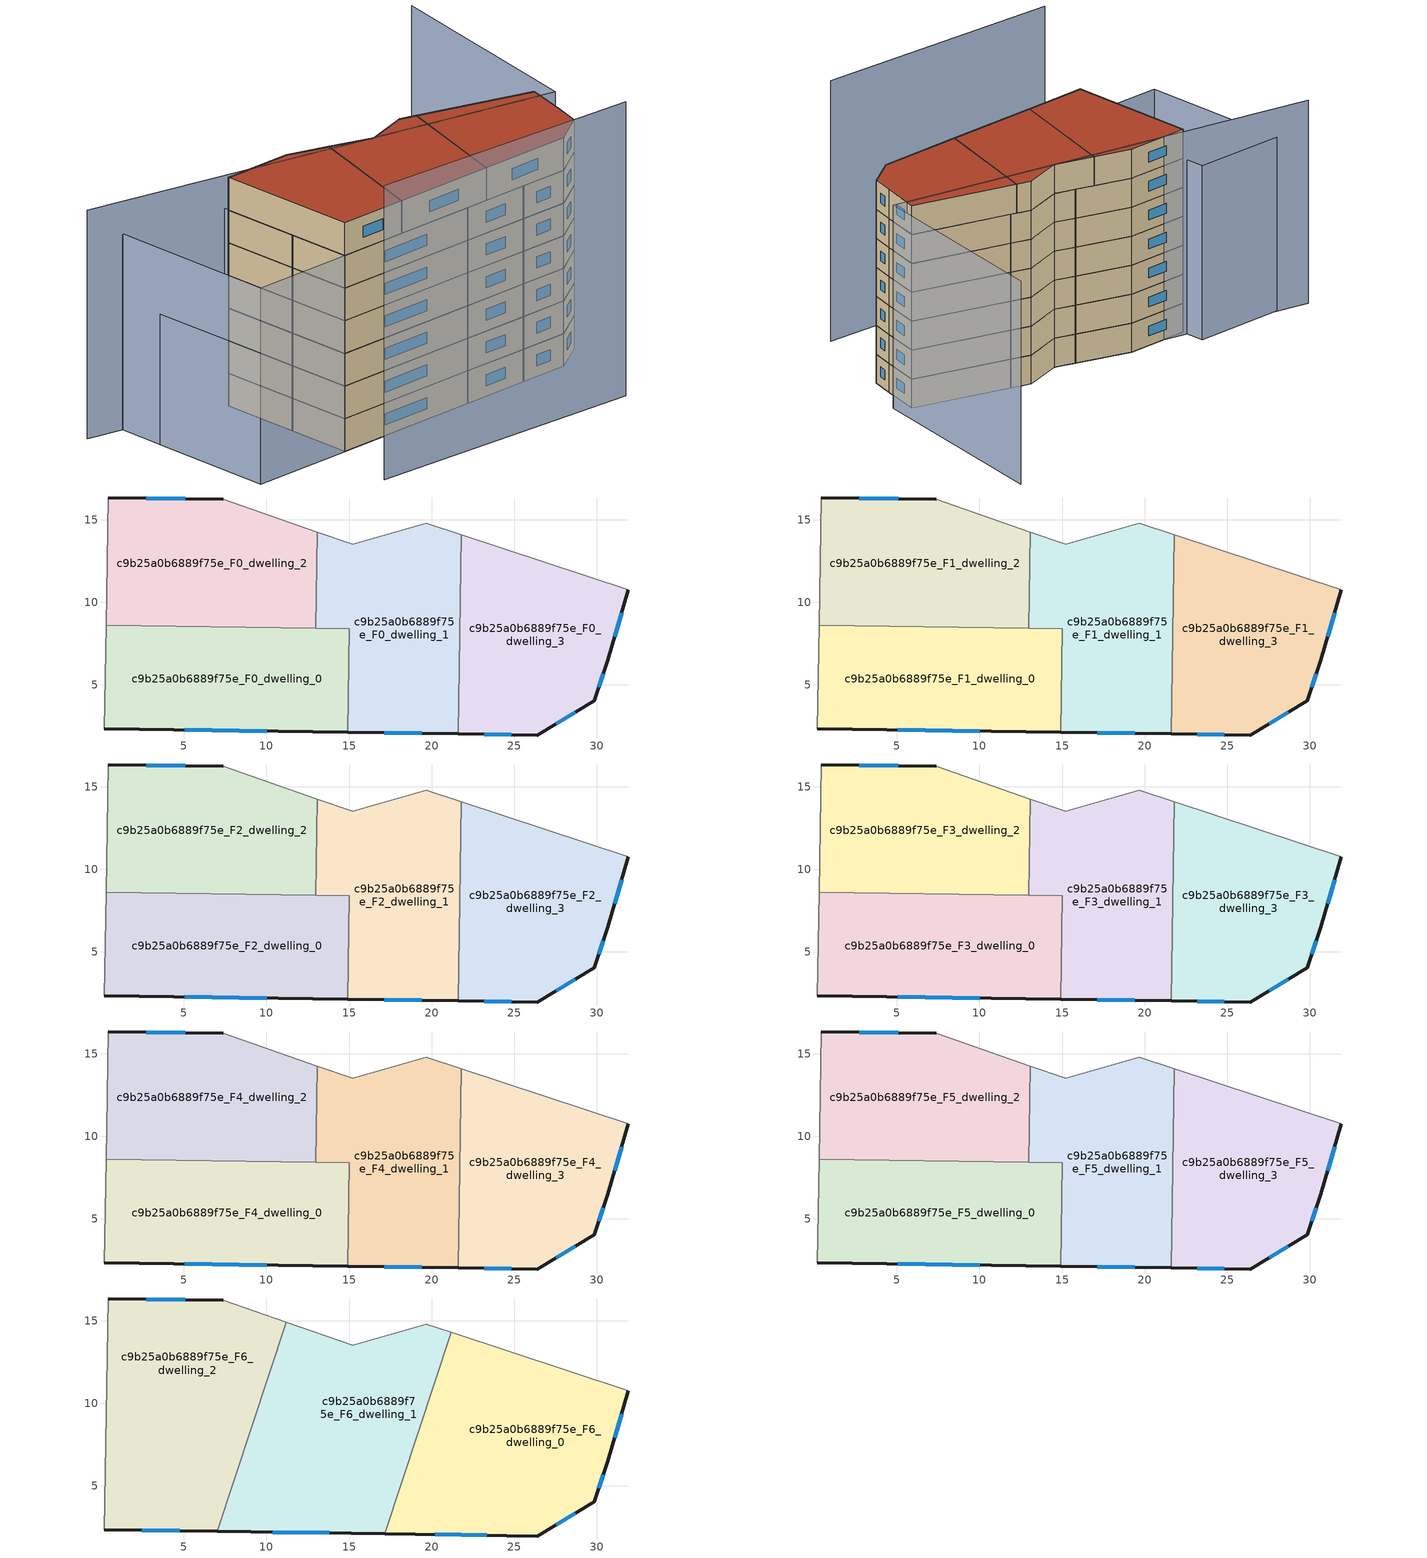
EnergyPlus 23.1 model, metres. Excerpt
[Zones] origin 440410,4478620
c9b25a0b6889f75e_F0_dwelling_0
 floor ground (EU_floor_Construction): 14.92,2.14 15.01,8.4 0.28,8.62 0.17,2.36 z0
 wall outside (EU_wall_Construction): 14.92,2.14 0.17,2.36 z0:3
 wall adiabatic (EU_wall_Construction): 0.17,2.36 0.28,8.62 z0:3
 wall to c9b25a0b6889f75e_F0_dwelling_1 (EU_wall_Construction): 12.99,8.43 15.01,8.4 14.92,2.14 z0:3
 wall to c9b25a0b6889f75e_F0_dwelling_2 (EU_wall_Construction): 0.28,8.62 12.98,8.43 z0:3
 window (EU_Window_Construction): 10.03,2.21 5.06,2.28 z0.99:2.01
c9b25a0b6889f75e_F0_dwelling_1
 floor ground (EU_floor_Construction): 21.61,2.04 21.78,14.11 19.68,14.8 15.21,13.51 13.07,14.26 12.98,8.43 15.01,8.4 14.92,2.14 z0
 wall outside (EU_wall_Construction): 21.61,2.04 14.92,2.14 z0:3
 wall to c9b25a0b6889f75e_F0_dwelling_2 (EU_wall_Construction): 12.98,8.43 13.07,14.26 z0:3
 wall adiabatic (EU_wall_Construction): 13.07,14.26 15.21,13.51 19.68,14.8 21.78,14.11 z0:3
 wall to c9b25a0b6889f75e_F0_dwelling_3 (EU_wall_Construction): 21.78,14.11 21.61,2.04 z0:3
 window (EU_Window_Construction): 19.39,2.07 17.14,2.11 z0.99:2.01
c9b25a0b6889f75e_F0_dwelling_2
 floor ground (EU_floor_Construction): 12.98,8.43 13.07,14.26 7.38,16.23 0.43,16.32 0.28,8.62 z0
 wall outside (EU_wall_Construction): 0.43,16.32 7.38,16.23 z0:3
 wall adiabatic (EU_wall_Construction): 7.38,16.23 13.07,14.26 / 0.28,8.62 0.43,16.32 z0:3
 window (EU_Window_Construction): 2.73,16.29 5.07,16.26 z0.99:2.01
c9b25a0b6889f75e_F0_dwelling_3
 floor ground (EU_floor_Construction): 29.84,4.03 30.66,6.51 31.91,10.77 21.78,14.11 21.61,2.04 26.4,1.97 z0
 wall outside (EU_wall_Construction): 31.91,10.77 30.66,6.51 29.84,4.03 26.4,1.97 21.61,2.04 z0:3
 wall adiabatic (EU_wall_Construction): 21.78,14.11 31.91,10.77 z0:3
 window (EU_Window_Construction): 28.7,3.35 27.54,2.65 / 24.81,1.99 23.2,2.02 / 31.5,9.36 31.07,7.92 / 30.39,5.69 30.11,4.85 z0.99:2.01
c9b25a0b6889f75e_F1_dwelling_0
 floor to c9b25a0b6889f75e_F0_dwelling_0 (EU_floor_Construction): 14.92,2.14 15.01,8.4 0.28,8.62 0.17,2.36 z3
 wall outside (EU_wall_Construction): 14.92,2.14 0.17,2.36 z3:6
 wall adiabatic (EU_wall_Construction): 0.17,2.36 0.28,8.62 z3:6
 wall to c9b25a0b6889f75e_F1_dwelling_1 (EU_wall_Construction): 12.99,8.43 15.01,8.4 14.92,2.14 z3:6
 wall to c9b25a0b6889f75e_F1_dwelling_2 (EU_wall_Construction): 0.28,8.62 12.98,8.43 z3:6
 window (EU_Window_Construction): 10.03,2.21 5.06,2.28 z3.99:5.01
c9b25a0b6889f75e_F1_dwelling_1
 floor to c9b25a0b6889f75e_F0_dwelling_1 (EU_floor_Construction): 21.61,2.04 21.78,14.11 19.68,14.8 15.21,13.51 13.07,14.26 12.98,8.43 15.01,8.4 14.92,2.14 z3
 wall outside (EU_wall_Construction): 21.61,2.04 14.92,2.14 z3:6
 wall to c9b25a0b6889f75e_F1_dwelling_2 (EU_wall_Construction): 12.98,8.43 13.07,14.26 z3:6
 wall adiabatic (EU_wall_Construction): 13.07,14.26 15.21,13.51 19.68,14.8 21.78,14.11 z3:6
 wall to c9b25a0b6889f75e_F1_dwelling_3 (EU_wall_Construction): 21.78,14.11 21.61,2.04 z3:6
 window (EU_Window_Construction): 19.39,2.07 17.14,2.11 z3.99:5.01
c9b25a0b6889f75e_F1_dwelling_2
 floor to c9b25a0b6889f75e_F0_dwelling_2 (EU_floor_Construction): 12.98,8.43 13.07,14.26 7.38,16.23 0.43,16.32 0.28,8.62 z3
 wall outside (EU_wall_Construction): 0.43,16.32 7.38,16.23 z3:6
 wall adiabatic (EU_wall_Construction): 7.38,16.23 13.07,14.26 / 0.28,8.62 0.43,16.32 z3:6
 window (EU_Window_Construction): 2.73,16.29 5.07,16.26 z3.99:5.01
c9b25a0b6889f75e_F1_dwelling_3
 floor to c9b25a0b6889f75e_F0_dwelling_3 (EU_floor_Construction): 29.84,4.03 30.66,6.51 31.91,10.77 21.78,14.11 21.61,2.04 26.4,1.97 z3
 wall outside (EU_wall_Construction): 31.91,10.77 30.66,6.51 29.84,4.03 26.4,1.97 21.61,2.04 z3:6
 wall adiabatic (EU_wall_Construction): 21.78,14.11 31.91,10.77 z3:6
 window (EU_Window_Construction): 28.7,3.35 27.54,2.65 / 24.81,1.99 23.2,2.02 / 31.5,9.36 31.07,7.92 / 30.39,5.69 30.11,4.85 z3.99:5.01
c9b25a0b6889f75e_F2_dwelling_0
 floor to c9b25a0b6889f75e_F1_dwelling_0 (EU_floor_Construction): 14.92,2.14 15.01,8.4 0.28,8.62 0.17,2.36 z6
 wall outside (EU_wall_Construction): 14.92,2.14 0.17,2.36 z6:9
 wall adiabatic (EU_wall_Construction): 0.17,2.36 0.28,8.62 z6:9
 wall to c9b25a0b6889f75e_F2_dwelling_1 (EU_wall_Construction): 12.99,8.43 15.01,8.4 14.92,2.14 z6:9
 wall to c9b25a0b6889f75e_F2_dwelling_2 (EU_wall_Construction): 0.28,8.62 12.98,8.43 z6:9
 window (EU_Window_Construction): 10.03,2.21 5.06,2.28 z6.99:8.01
c9b25a0b6889f75e_F2_dwelling_1
 floor to c9b25a0b6889f75e_F1_dwelling_1 (EU_floor_Construction): 21.61,2.04 21.78,14.11 19.68,14.8 15.21,13.51 13.07,14.26 12.98,8.43 15.01,8.4 14.92,2.14 z6
 wall outside (EU_wall_Construction): 21.61,2.04 14.92,2.14 z6:9
 wall to c9b25a0b6889f75e_F2_dwelling_2 (EU_wall_Construction): 12.98,8.43 13.07,14.26 z6:9
 wall adiabatic (EU_wall_Construction): 13.07,14.26 15.21,13.51 19.68,14.8 21.78,14.11 z6:9
 wall to c9b25a0b6889f75e_F2_dwelling_3 (EU_wall_Construction): 21.78,14.11 21.61,2.04 z6:9
 window (EU_Window_Construction): 19.39,2.07 17.14,2.11 z6.99:8.01
c9b25a0b6889f75e_F2_dwelling_2
 floor to c9b25a0b6889f75e_F1_dwelling_2 (EU_floor_Construction): 12.98,8.43 13.07,14.26 7.38,16.23 0.43,16.32 0.28,8.62 z6
 wall outside (EU_wall_Construction): 0.43,16.32 7.38,16.23 z6:9
 wall adiabatic (EU_wall_Construction): 7.38,16.23 13.07,14.26 / 0.28,8.62 0.43,16.32 z6:9
 window (EU_Window_Construction): 2.73,16.29 5.07,16.26 z6.99:8.01
c9b25a0b6889f75e_F2_dwelling_3
 floor to c9b25a0b6889f75e_F1_dwelling_3 (EU_floor_Construction): 29.84,4.03 30.66,6.51 31.91,10.77 21.78,14.11 21.61,2.04 26.4,1.97 z6
 wall outside (EU_wall_Construction): 31.91,10.77 30.66,6.51 29.84,4.03 26.4,1.97 21.61,2.04 z6:9
 wall adiabatic (EU_wall_Construction): 21.78,14.11 31.91,10.77 z6:9
 window (EU_Window_Construction): 28.7,3.35 27.54,2.65 / 24.81,1.99 23.2,2.02 / 31.5,9.36 31.07,7.92 / 30.39,5.69 30.11,4.85 z6.99:8.01
c9b25a0b6889f75e_F3_dwelling_0
 floor to c9b25a0b6889f75e_F2_dwelling_0 (EU_floor_Construction): 14.92,2.14 15.01,8.4 0.28,8.62 0.17,2.36 z9
 wall outside (EU_wall_Construction): 14.92,2.14 0.17,2.36 z9:12
 wall adiabatic (EU_wall_Construction): 0.17,2.36 0.28,8.62 z9:12
 wall to c9b25a0b6889f75e_F3_dwelling_1 (EU_wall_Construction): 12.99,8.43 15.01,8.4 14.92,2.14 z9:12
 wall to c9b25a0b6889f75e_F3_dwelling_2 (EU_wall_Construction): 0.28,8.62 12.98,8.43 z9:12
 window (EU_Window_Construction): 10.03,2.21 5.06,2.28 z9.99:11.01
c9b25a0b6889f75e_F3_dwelling_1
 floor to c9b25a0b6889f75e_F2_dwelling_1 (EU_floor_Construction): 21.61,2.04 21.78,14.11 19.68,14.8 15.21,13.51 13.07,14.26 12.98,8.43 15.01,8.4 14.92,2.14 z9
 wall outside (EU_wall_Construction): 21.61,2.04 14.92,2.14 z9:12
 wall to c9b25a0b6889f75e_F3_dwelling_2 (EU_wall_Construction): 12.98,8.43 13.07,14.26 z9:12
 wall adiabatic (EU_wall_Construction): 13.07,14.26 15.21,13.51 19.68,14.8 21.78,14.11 z9:12
 wall to c9b25a0b6889f75e_F3_dwelling_3 (EU_wall_Construction): 21.78,14.11 21.61,2.04 z9:12
 window (EU_Window_Construction): 19.39,2.07 17.14,2.11 z9.99:11.01
c9b25a0b6889f75e_F3_dwelling_2
 floor to c9b25a0b6889f75e_F2_dwelling_2 (EU_floor_Construction): 12.98,8.43 13.07,14.26 7.38,16.23 0.43,16.32 0.28,8.62 z9
 wall outside (EU_wall_Construction): 0.43,16.32 7.38,16.23 z9:12
 wall adiabatic (EU_wall_Construction): 7.38,16.23 13.07,14.26 / 0.28,8.62 0.43,16.32 z9:12
 window (EU_Window_Construction): 2.73,16.29 5.07,16.26 z9.99:11.01
c9b25a0b6889f75e_F3_dwelling_3
 floor to c9b25a0b6889f75e_F2_dwelling_3 (EU_floor_Construction): 29.84,4.03 30.66,6.51 31.91,10.77 21.78,14.11 21.61,2.04 26.4,1.97 z9
 wall outside (EU_wall_Construction): 31.91,10.77 30.66,6.51 29.84,4.03 26.4,1.97 21.61,2.04 z9:12
 wall adiabatic (EU_wall_Construction): 21.78,14.11 31.91,10.77 z9:12
 window (EU_Window_Construction): 28.7,3.35 27.54,2.65 / 24.81,1.99 23.2,2.02 / 31.5,9.36 31.07,7.92 / 30.39,5.69 30.11,4.85 z9.99:11.01
c9b25a0b6889f75e_F4_dwelling_0
 floor to c9b25a0b6889f75e_F3_dwelling_0 (EU_floor_Construction): 14.92,2.14 15.01,8.4 0.28,8.62 0.17,2.36 z12
 wall outside (EU_wall_Construction): 14.92,2.14 0.17,2.36 z12:15
 wall adiabatic (EU_wall_Construction): 0.17,2.36 0.28,8.62 z12:15
 wall to c9b25a0b6889f75e_F4_dwelling_1 (EU_wall_Construction): 12.99,8.43 15.01,8.4 14.92,2.14 z12:15
 wall to c9b25a0b6889f75e_F4_dwelling_2 (EU_wall_Construction): 0.28,8.62 12.98,8.43 z12:15
 window (EU_Window_Construction): 10.03,2.21 5.06,2.28 z12.99:14.01
c9b25a0b6889f75e_F4_dwelling_1
 floor to c9b25a0b6889f75e_F3_dwelling_1 (EU_floor_Construction): 21.61,2.04 21.78,14.11 19.68,14.8 15.21,13.51 13.07,14.26 12.98,8.43 15.01,8.4 14.92,2.14 z12
 wall outside (EU_wall_Construction): 21.61,2.04 14.92,2.14 z12:15
 wall to c9b25a0b6889f75e_F4_dwelling_2 (EU_wall_Construction): 12.98,8.43 13.07,14.26 z12:15
 wall adiabatic (EU_wall_Construction): 13.07,14.26 15.21,13.51 19.68,14.8 21.78,14.11 z12:15
 wall to c9b25a0b6889f75e_F4_dwelling_3 (EU_wall_Construction): 21.78,14.11 21.61,2.04 z12:15
 window (EU_Window_Construction): 19.39,2.07 17.14,2.11 z12.99:14.01
c9b25a0b6889f75e_F4_dwelling_2
 floor to c9b25a0b6889f75e_F3_dwelling_2 (EU_floor_Construction): 12.98,8.43 13.07,14.26 7.38,16.23 0.43,16.32 0.28,8.62 z12
 wall outside (EU_wall_Construction): 0.43,16.32 7.38,16.23 z12:15
 wall adiabatic (EU_wall_Construction): 7.38,16.23 13.07,14.26 / 0.28,8.62 0.43,16.32 z12:15
 window (EU_Window_Construction): 2.73,16.29 5.07,16.26 z12.99:14.01
c9b25a0b6889f75e_F4_dwelling_3
 floor to c9b25a0b6889f75e_F3_dwelling_3 (EU_floor_Construction): 29.84,4.03 30.66,6.51 31.91,10.77 21.78,14.11 21.61,2.04 26.4,1.97 z12
 wall outside (EU_wall_Construction): 31.91,10.77 30.66,6.51 29.84,4.03 26.4,1.97 21.61,2.04 z12:15
 wall adiabatic (EU_wall_Construction): 21.78,14.11 31.91,10.77 z12:15
 window (EU_Window_Construction): 28.7,3.35 27.54,2.65 / 24.81,1.99 23.2,2.02 / 31.5,9.36 31.07,7.92 / 30.39,5.69 30.11,4.85 z12.99:14.01
c9b25a0b6889f75e_F5_dwelling_0
 floor to c9b25a0b6889f75e_F4_dwelling_0 (EU_floor_Construction): 14.92,2.14 15.01,8.4 0.28,8.62 0.17,2.36 z15
 wall outside (EU_wall_Construction): 14.92,2.14 0.17,2.36 z15:18
 wall adiabatic (EU_wall_Construction): 0.17,2.36 0.28,8.62 z15:18
 wall to c9b25a0b6889f75e_F5_dwelling_1 (EU_wall_Construction): 12.99,8.43 15.01,8.4 14.92,2.14 z15:18
 wall to c9b25a0b6889f75e_F5_dwelling_2 (EU_wall_Construction): 0.28,8.62 12.98,8.43 z15:18
 window (EU_Window_Construction): 10.03,2.21 5.06,2.28 z15.99:17.01
c9b25a0b6889f75e_F5_dwelling_1
 floor to c9b25a0b6889f75e_F4_dwelling_1 (EU_floor_Construction): 21.61,2.04 21.78,14.11 19.68,14.8 15.21,13.51 13.07,14.26 12.98,8.43 15.01,8.4 14.92,2.14 z15
 wall outside (EU_wall_Construction): 21.61,2.04 14.92,2.14 z15:18
 wall to c9b25a0b6889f75e_F5_dwelling_2 (EU_wall_Construction): 12.98,8.43 13.07,14.26 z15:18
 wall adiabatic (EU_wall_Construction): 13.07,14.26 15.21,13.51 19.68,14.8 21.78,14.11 z15:18
 wall to c9b25a0b6889f75e_F5_dwelling_3 (EU_wall_Construction): 21.78,14.11 21.61,2.04 z15:18
 window (EU_Window_Construction): 19.39,2.07 17.14,2.11 z15.99:17.01
c9b25a0b6889f75e_F5_dwelling_2
 floor to c9b25a0b6889f75e_F4_dwelling_2 (EU_floor_Construction): 12.98,8.43 13.07,14.26 7.38,16.23 0.43,16.32 0.28,8.62 z15
 wall outside (EU_wall_Construction): 0.43,16.32 7.38,16.23 z15:18
 wall adiabatic (EU_wall_Construction): 7.38,16.23 13.07,14.26 / 0.28,8.62 0.43,16.32 z15:18
 window (EU_Window_Construction): 2.73,16.29 5.07,16.26 z15.99:17.01
c9b25a0b6889f75e_F5_dwelling_3
 floor to c9b25a0b6889f75e_F4_dwelling_3 (EU_floor_Construction): 29.84,4.03 30.66,6.51 31.91,10.77 21.78,14.11 21.61,2.04 26.4,1.97 z15
 wall outside (EU_wall_Construction): 31.91,10.77 30.66,6.51 29.84,4.03 26.4,1.97 21.61,2.04 z15:18
 wall adiabatic (EU_wall_Construction): 21.78,14.11 31.91,10.77 z15:18
 window (EU_Window_Construction): 28.7,3.35 27.54,2.65 / 24.81,1.99 23.2,2.02 / 31.5,9.36 31.07,7.92 / 30.39,5.69 30.11,4.85 z15.99:17.01
c9b25a0b6889f75e_F6_dwelling_0
 floor to c9b25a0b6889f75e_F5_dwelling_3 (EU_floor_Construction): 29.84,4.03 30.66,6.51 31.91,10.77 21.78,14.11 21.61,2.04 26.4,1.97 z18
 floor to c9b25a0b6889f75e_F5_dwelling_1 (EU_floor_Construction): 21.61,2.04 21.78,14.11 21.19,14.3 17.17,2.11 z18
 wall outside (EU_wall_Construction): 31.91,10.77 30.66,6.51 29.84,4.03 26.4,1.97 17.17,2.11 z18:21
 wall adiabatic (EU_wall_Construction): 21.19,14.3 31.91,10.77 z18:21
 wall to c9b25a0b6889f75e_F6_dwelling_1 (EU_wall_Construction): 17.17,2.11 21.19,14.3 z18:21
 window (EU_Window_Construction): 31.5,9.36 31.07,7.92 / 30.39,5.69 30.11,4.85 / 28.7,3.35 27.54,2.65 / 23.34,2.02 20.23,2.06 z18.99:20.01
 roof outside (EU_roof_Construction): 31.91,10.77 30.66,6.51 29.84,4.03 26.4,1.97 17.17,2.11 21.19,14.3 z21
c9b25a0b6889f75e_F6_dwelling_1
 floor to c9b25a0b6889f75e_F5_dwelling_1 (EU_floor_Construction): 17.17,2.11 21.19,14.3 19.68,14.8 15.21,13.51 13.07,14.26 12.98,8.43 15.01,8.4 14.92,2.14 z18
 floor to c9b25a0b6889f75e_F5_dwelling_0 (EU_floor_Construction): 14.92,2.14 15.01,8.4 9.07,8.49 7.01,2.26 z18
 floor to c9b25a0b6889f75e_F5_dwelling_2 (EU_floor_Construction): 12.98,8.43 13.07,14.26 11.18,14.91 9.07,8.49 z18
 wall outside (EU_wall_Construction): 17.17,2.11 7.01,2.25 z18:21
 wall adiabatic (EU_wall_Construction): 11.18,14.91 15.21,13.51 19.68,14.8 21.19,14.3 z18:21
 wall to c9b25a0b6889f75e_F6_dwelling_2 (EU_wall_Construction): 7.01,2.25 11.18,14.91 z18:21
 window (EU_Window_Construction): 13.8,2.16 10.38,2.21 z18.99:20.01
 roof outside (EU_roof_Construction): 21.19,14.3 17.17,2.11 7.01,2.25 11.18,14.91 15.21,13.51 19.68,14.8 z21
c9b25a0b6889f75e_F6_dwelling_2
 floor to c9b25a0b6889f75e_F5_dwelling_2 (EU_floor_Construction): 9.07,8.49 11.18,14.91 7.38,16.23 0.43,16.32 0.29,8.62 z18
 floor to c9b25a0b6889f75e_F5_dwelling_0 (EU_floor_Construction): 7.01,2.26 9.07,8.49 0.29,8.62 0.17,2.36 z18
 wall outside (EU_wall_Construction): 7.01,2.25 0.17,2.36 / 0.43,16.32 7.38,16.23 z18:21
 wall adiabatic (EU_wall_Construction): 0.17,2.36 0.43,16.32 / 7.38,16.23 11.18,14.91 z18:21
 window (EU_Window_Construction): 4.74,2.29 2.44,2.32 / 2.73,16.29 5.07,16.26 z18.99:20.01
 roof outside (EU_roof_Construction): 11.18,14.91 7.01,2.25 0.17,2.36 0.43,16.32 7.38,16.23 z21
shading: -1.91,-4.35 25.49,-6.24 z0:27; -9.65,14.58 -9.85,2.52 z0:12; -9.85,2.52 -9.49,19.14 / -9.49,19.14 0.53,18.92 / 0.53,18.92 0.17,2.31 / 0.17,2.31 -9.85,2.52 z0:18; 38.05,31.16 33.11,9.44 / 33.11,9.44 -12.98,19.93 z0:21
[Building]
EU S2 Campaign: North Axis=0; Terrain=City; Solar Distribution=FullExterior
[Site:Location]
Madrid: Latitude=40.5; Longitude=-3.5; Time Zone=1; Elevation=609
[SizingPeriod:WeatherFileDays]
AnnualSizingPeriod: Begin Month=1; Begin Day of Month=1; End Month=12; End Day of Month=31; Day of Week for Start Day=Monday; Use Weather File Daylight Saving Period=No; Use Weather File Rain and Snow Indicators=No
[MATERIAL]
EU_InternalMass_Material: Roughness=MediumRough; Thickness=0.1; Conductivity=1; Density=1800; Specific Heat=900; Thermal Absorptance=0.9; Solar Absorptance=0.7; Visible Absorptance=0.7
[MATERIAL:NOMASS] Roughness=MediumRough; Thermal Absorptance=0.9; Solar Absorptance=0.7; Visible Absorptance=0.7
Name | Thermal Resistance
EU_wall_NoMass | 0.609216
EU_roof_NoMass | 0.513268
EU_floor_NoMass | 0.568163
[WINDOWMATERIAL:SIMPLEGLAZINGSYSTEM]
EU_Window_SimpleGlazing: UFactor=5.50606; Solar Heat Gain Coefficient=0.85; Visible Transmittance=0.85
[CONSTRUCTION]
EU_wall_Construction: EU_wall_NoMass
EU_roof_Construction: EU_roof_NoMass
EU_floor_Construction: EU_floor_NoMass
EU_InternalMass_Construction: EU_InternalMass_Material
EU_Window_Construction: EU_Window_SimpleGlazing
[ZONE] Type=1; Multiplier=1; Ceiling Height=autocalculate; Floor Area=autocalculate; Part of Total Floor Area=Yes
Name | Volume
c9b25a0b6889f75e_F0_dwelling_0; c9b25a0b6889f75e_F1_dwelling_0; c9b25a0b6889f75e_F2_dwelling_0; c9b25a0b6889f75e_F3_dwelling_0; c9b25a0b6889f75e_F4_dwelling_0; c9b25a0b6889f75e_F5_dwelling_0 | 277.117
c9b25a0b6889f75e_F6_dwelling_0 | 369.507
c9b25a0b6889f75e_F0_dwelling_1; c9b25a0b6889f75e_F1_dwelling_1; c9b25a0b6889f75e_F2_dwelling_1; c9b25a0b6889f75e_F3_dwelling_1; c9b25a0b6889f75e_F4_dwelling_1; c9b25a0b6889f75e_F5_dwelling_1 | 277.132
c9b25a0b6889f75e_F6_dwelling_1 | 369.51
c9b25a0b6889f75e_F0_dwelling_2; c9b25a0b6889f75e_F1_dwelling_2; c9b25a0b6889f75e_F2_dwelling_2; c9b25a0b6889f75e_F3_dwelling_2; c9b25a0b6889f75e_F4_dwelling_2; c9b25a0b6889f75e_F5_dwelling_2 | 277.148
c9b25a0b6889f75e_F6_dwelling_2 | 369.502
c9b25a0b6889f75e_F0_dwelling_3; c9b25a0b6889f75e_F1_dwelling_3; c9b25a0b6889f75e_F2_dwelling_3; c9b25a0b6889f75e_F3_dwelling_3; c9b25a0b6889f75e_F4_dwelling_3; c9b25a0b6889f75e_F5_dwelling_3 | 277.131
[INTERNALMASS] Construction=EU_InternalMass_Construction
Name | Zone or ZoneList | Surface Area
c9b25a0b6889f75e_F0_dwelling_0_EU_InternalMass | c9b25a0b6889f75e_F0_dwelling_0 | 92.3717
c9b25a0b6889f75e_F0_dwelling_1_EU_InternalMass | c9b25a0b6889f75e_F0_dwelling_1 | 92.3773
c9b25a0b6889f75e_F0_dwelling_2_EU_InternalMass | c9b25a0b6889f75e_F0_dwelling_2 | 92.3833
c9b25a0b6889f75e_F0_dwelling_3_EU_InternalMass | c9b25a0b6889f75e_F0_dwelling_3 | 92.3788
c9b25a0b6889f75e_F1_dwelling_0_EU_InternalMass | c9b25a0b6889f75e_F1_dwelling_0 | 92.3717
c9b25a0b6889f75e_F1_dwelling_1_EU_InternalMass | c9b25a0b6889f75e_F1_dwelling_1 | 92.3773
c9b25a0b6889f75e_F1_dwelling_2_EU_InternalMass | c9b25a0b6889f75e_F1_dwelling_2 | 92.3833
c9b25a0b6889f75e_F1_dwelling_3_EU_InternalMass | c9b25a0b6889f75e_F1_dwelling_3 | 92.3788
c9b25a0b6889f75e_F2_dwelling_0_EU_InternalMass | c9b25a0b6889f75e_F2_dwelling_0 | 92.3717
c9b25a0b6889f75e_F2_dwelling_1_EU_InternalMass | c9b25a0b6889f75e_F2_dwelling_1 | 92.3773
c9b25a0b6889f75e_F2_dwelling_2_EU_InternalMass | c9b25a0b6889f75e_F2_dwelling_2 | 92.3833
c9b25a0b6889f75e_F2_dwelling_3_EU_InternalMass | c9b25a0b6889f75e_F2_dwelling_3 | 92.3788
c9b25a0b6889f75e_F3_dwelling_0_EU_InternalMass | c9b25a0b6889f75e_F3_dwelling_0 | 92.3717
c9b25a0b6889f75e_F3_dwelling_1_EU_InternalMass | c9b25a0b6889f75e_F3_dwelling_1 | 92.3773
c9b25a0b6889f75e_F3_dwelling_2_EU_InternalMass | c9b25a0b6889f75e_F3_dwelling_2 | 92.3833
c9b25a0b6889f75e_F3_dwelling_3_EU_InternalMass | c9b25a0b6889f75e_F3_dwelling_3 | 92.3788
c9b25a0b6889f75e_F4_dwelling_0_EU_InternalMass | c9b25a0b6889f75e_F4_dwelling_0 | 92.3717
c9b25a0b6889f75e_F4_dwelling_1_EU_InternalMass | c9b25a0b6889f75e_F4_dwelling_1 | 92.3773
c9b25a0b6889f75e_F4_dwelling_2_EU_InternalMass | c9b25a0b6889f75e_F4_dwelling_2 | 92.3833
c9b25a0b6889f75e_F4_dwelling_3_EU_InternalMass | c9b25a0b6889f75e_F4_dwelling_3 | 92.3788
c9b25a0b6889f75e_F5_dwelling_0_EU_InternalMass | c9b25a0b6889f75e_F5_dwelling_0 | 92.3717
c9b25a0b6889f75e_F5_dwelling_1_EU_InternalMass | c9b25a0b6889f75e_F5_dwelling_1 | 92.3773
c9b25a0b6889f75e_F5_dwelling_2_EU_InternalMass | c9b25a0b6889f75e_F5_dwelling_2 | 92.3833
c9b25a0b6889f75e_F5_dwelling_3_EU_InternalMass | c9b25a0b6889f75e_F5_dwelling_3 | 92.3788
c9b25a0b6889f75e_F6_dwelling_0_EU_InternalMass | c9b25a0b6889f75e_F6_dwelling_0 | 123.169
c9b25a0b6889f75e_F6_dwelling_1_EU_InternalMass | c9b25a0b6889f75e_F6_dwelling_1 | 123.17
c9b25a0b6889f75e_F6_dwelling_2_EU_InternalMass | c9b25a0b6889f75e_F6_dwelling_2 | 123.167
[OTHEREQUIPMENT] Fuel Type=Electricity; Design Level Calculation Method=Watts/Area; Power per Zone Floor Area=1; Fraction Latent=0; Fraction Radiant=0; Fraction Lost=0; Carbon Dioxide Generation Rate=0; EndUse Subcategory=EU_Step8_InternalGains
Name | Zone or ZoneList or Space or SpaceList | Schedule
EU_Step8_InternalGain_c9b25a0b6889f75e_F0_dwelling_0_f000 | c9b25a0b6889f75e_F0_dwelling_0 | EU_Step8_GainSchedule_c9b25a0b6889f75e_F0_dwelling_0_f000
EU_Step8_InternalGain_c9b25a0b6889f75e_F0_dwelling_1_f000 | c9b25a0b6889f75e_F0_dwelling_1 | EU_Step8_GainSchedule_c9b25a0b6889f75e_F0_dwelling_1_f000
EU_Step8_InternalGain_c9b25a0b6889f75e_F0_dwelling_2_f000 | c9b25a0b6889f75e_F0_dwelling_2 | EU_Step8_GainSchedule_c9b25a0b6889f75e_F0_dwelling_2_f000
EU_Step8_InternalGain_c9b25a0b6889f75e_F0_dwelling_3_f000 | c9b25a0b6889f75e_F0_dwelling_3 | EU_Step8_GainSchedule_c9b25a0b6889f75e_F0_dwelling_3_f000
EU_Step8_InternalGain_c9b25a0b6889f75e_F1_dwelling_0_f000 | c9b25a0b6889f75e_F1_dwelling_0 | EU_Step8_GainSchedule_c9b25a0b6889f75e_F1_dwelling_0_f000
EU_Step8_InternalGain_c9b25a0b6889f75e_F1_dwelling_1_f000 | c9b25a0b6889f75e_F1_dwelling_1 | EU_Step8_GainSchedule_c9b25a0b6889f75e_F1_dwelling_1_f000
EU_Step8_InternalGain_c9b25a0b6889f75e_F1_dwelling_2_f000 | c9b25a0b6889f75e_F1_dwelling_2 | EU_Step8_GainSchedule_c9b25a0b6889f75e_F1_dwelling_2_f000
EU_Step8_InternalGain_c9b25a0b6889f75e_F1_dwelling_3_f000 | c9b25a0b6889f75e_F1_dwelling_3 | EU_Step8_GainSchedule_c9b25a0b6889f75e_F1_dwelling_3_f000
EU_Step8_InternalGain_c9b25a0b6889f75e_F2_dwelling_0_f000 | c9b25a0b6889f75e_F2_dwelling_0 | EU_Step8_GainSchedule_c9b25a0b6889f75e_F2_dwelling_0_f000
EU_Step8_InternalGain_c9b25a0b6889f75e_F2_dwelling_1_f000 | c9b25a0b6889f75e_F2_dwelling_1 | EU_Step8_GainSchedule_c9b25a0b6889f75e_F2_dwelling_1_f000
EU_Step8_InternalGain_c9b25a0b6889f75e_F2_dwelling_2_f000 | c9b25a0b6889f75e_F2_dwelling_2 | EU_Step8_GainSchedule_c9b25a0b6889f75e_F2_dwelling_2_f000
EU_Step8_InternalGain_c9b25a0b6889f75e_F2_dwelling_3_f000 | c9b25a0b6889f75e_F2_dwelling_3 | EU_Step8_GainSchedule_c9b25a0b6889f75e_F2_dwelling_3_f000
EU_Step8_InternalGain_c9b25a0b6889f75e_F3_dwelling_0_f000 | c9b25a0b6889f75e_F3_dwelling_0 | EU_Step8_GainSchedule_c9b25a0b6889f75e_F3_dwelling_0_f000
EU_Step8_InternalGain_c9b25a0b6889f75e_F3_dwelling_1_f000 | c9b25a0b6889f75e_F3_dwelling_1 | EU_Step8_GainSchedule_c9b25a0b6889f75e_F3_dwelling_1_f000
EU_Step8_InternalGain_c9b25a0b6889f75e_F3_dwelling_2_f000 | c9b25a0b6889f75e_F3_dwelling_2 | EU_Step8_GainSchedule_c9b25a0b6889f75e_F3_dwelling_2_f000
EU_Step8_InternalGain_c9b25a0b6889f75e_F3_dwelling_3_f000 | c9b25a0b6889f75e_F3_dwelling_3 | EU_Step8_GainSchedule_c9b25a0b6889f75e_F3_dwelling_3_f000
EU_Step8_InternalGain_c9b25a0b6889f75e_F4_dwelling_0_f000 | c9b25a0b6889f75e_F4_dwelling_0 | EU_Step8_GainSchedule_c9b25a0b6889f75e_F4_dwelling_0_f000
EU_Step8_InternalGain_c9b25a0b6889f75e_F4_dwelling_1_f000 | c9b25a0b6889f75e_F4_dwelling_1 | EU_Step8_GainSchedule_c9b25a0b6889f75e_F4_dwelling_1_f000
EU_Step8_InternalGain_c9b25a0b6889f75e_F4_dwelling_2_f000 | c9b25a0b6889f75e_F4_dwelling_2 | EU_Step8_GainSchedule_c9b25a0b6889f75e_F4_dwelling_2_f000
EU_Step8_InternalGain_c9b25a0b6889f75e_F4_dwelling_3_f000 | c9b25a0b6889f75e_F4_dwelling_3 | EU_Step8_GainSchedule_c9b25a0b6889f75e_F4_dwelling_3_f000
EU_Step8_InternalGain_c9b25a0b6889f75e_F5_dwelling_0_f000 | c9b25a0b6889f75e_F5_dwelling_0 | EU_Step8_GainSchedule_c9b25a0b6889f75e_F5_dwelling_0_f000
EU_Step8_InternalGain_c9b25a0b6889f75e_F5_dwelling_1_f000 | c9b25a0b6889f75e_F5_dwelling_1 | EU_Step8_GainSchedule_c9b25a0b6889f75e_F5_dwelling_1_f000
EU_Step8_InternalGain_c9b25a0b6889f75e_F5_dwelling_2_f000 | c9b25a0b6889f75e_F5_dwelling_2 | EU_Step8_GainSchedule_c9b25a0b6889f75e_F5_dwelling_2_f000
EU_Step8_InternalGain_c9b25a0b6889f75e_F5_dwelling_3_f000 | c9b25a0b6889f75e_F5_dwelling_3 | EU_Step8_GainSchedule_c9b25a0b6889f75e_F5_dwelling_3_f000
EU_Step8_InternalGain_c9b25a0b6889f75e_F6_dwelling_0_f000 | c9b25a0b6889f75e_F6_dwelling_0 | EU_Step8_GainSchedule_c9b25a0b6889f75e_F6_dwelling_0_f000
EU_Step8_InternalGain_c9b25a0b6889f75e_F6_dwelling_1_f000 | c9b25a0b6889f75e_F6_dwelling_1 | EU_Step8_GainSchedule_c9b25a0b6889f75e_F6_dwelling_1_f000
EU_Step8_InternalGain_c9b25a0b6889f75e_F6_dwelling_2_f000 | c9b25a0b6889f75e_F6_dwelling_2 | EU_Step8_GainSchedule_c9b25a0b6889f75e_F6_dwelling_2_f000
[ZONEVENTILATION:DESIGNFLOWRATE] Schedule=EU_AlwaysOn; Design Flow Rate Calculation Method=AirChanges/Hour; Air Changes per Hour=0.752966; Ventilation Type=Natural; Fan Pressure Rise=0; Fan Total Efficiency=1; Constant Term Coefficient=1; Temperature Term Coefficient=0; Velocity Term Coefficient=0; Velocity Squared Term Coefficient=0; Minimum Indoor Temperature=-100; Maximum Indoor Temperature=100; Delta Temperature=-100; Minimum Outdoor Temperature=-100; Maximum Outdoor Temperature=100; Maximum Wind Speed=40
Name | Zone or ZoneList or Space or SpaceList
EU_ConstantAir_c9b25a0b6889f75e_F0_dwelling_0 | c9b25a0b6889f75e_F0_dwelling_0
EU_ConstantAir_c9b25a0b6889f75e_F0_dwelling_1 | c9b25a0b6889f75e_F0_dwelling_1
EU_ConstantAir_c9b25a0b6889f75e_F0_dwelling_2 | c9b25a0b6889f75e_F0_dwelling_2
EU_ConstantAir_c9b25a0b6889f75e_F0_dwelling_3 | c9b25a0b6889f75e_F0_dwelling_3
EU_ConstantAir_c9b25a0b6889f75e_F1_dwelling_0 | c9b25a0b6889f75e_F1_dwelling_0
EU_ConstantAir_c9b25a0b6889f75e_F1_dwelling_1 | c9b25a0b6889f75e_F1_dwelling_1
EU_ConstantAir_c9b25a0b6889f75e_F1_dwelling_2 | c9b25a0b6889f75e_F1_dwelling_2
EU_ConstantAir_c9b25a0b6889f75e_F1_dwelling_3 | c9b25a0b6889f75e_F1_dwelling_3
EU_ConstantAir_c9b25a0b6889f75e_F2_dwelling_0 | c9b25a0b6889f75e_F2_dwelling_0
EU_ConstantAir_c9b25a0b6889f75e_F2_dwelling_1 | c9b25a0b6889f75e_F2_dwelling_1
EU_ConstantAir_c9b25a0b6889f75e_F2_dwelling_2 | c9b25a0b6889f75e_F2_dwelling_2
EU_ConstantAir_c9b25a0b6889f75e_F2_dwelling_3 | c9b25a0b6889f75e_F2_dwelling_3
EU_ConstantAir_c9b25a0b6889f75e_F3_dwelling_0 | c9b25a0b6889f75e_F3_dwelling_0
EU_ConstantAir_c9b25a0b6889f75e_F3_dwelling_1 | c9b25a0b6889f75e_F3_dwelling_1
EU_ConstantAir_c9b25a0b6889f75e_F3_dwelling_2 | c9b25a0b6889f75e_F3_dwelling_2
EU_ConstantAir_c9b25a0b6889f75e_F3_dwelling_3 | c9b25a0b6889f75e_F3_dwelling_3
EU_ConstantAir_c9b25a0b6889f75e_F4_dwelling_0 | c9b25a0b6889f75e_F4_dwelling_0
EU_ConstantAir_c9b25a0b6889f75e_F4_dwelling_1 | c9b25a0b6889f75e_F4_dwelling_1
EU_ConstantAir_c9b25a0b6889f75e_F4_dwelling_2 | c9b25a0b6889f75e_F4_dwelling_2
EU_ConstantAir_c9b25a0b6889f75e_F4_dwelling_3 | c9b25a0b6889f75e_F4_dwelling_3
EU_ConstantAir_c9b25a0b6889f75e_F5_dwelling_0 | c9b25a0b6889f75e_F5_dwelling_0
EU_ConstantAir_c9b25a0b6889f75e_F5_dwelling_1 | c9b25a0b6889f75e_F5_dwelling_1
EU_ConstantAir_c9b25a0b6889f75e_F5_dwelling_2 | c9b25a0b6889f75e_F5_dwelling_2
EU_ConstantAir_c9b25a0b6889f75e_F5_dwelling_3 | c9b25a0b6889f75e_F5_dwelling_3
EU_ConstantAir_c9b25a0b6889f75e_F6_dwelling_0 | c9b25a0b6889f75e_F6_dwelling_0
EU_ConstantAir_c9b25a0b6889f75e_F6_dwelling_1 | c9b25a0b6889f75e_F6_dwelling_1
EU_ConstantAir_c9b25a0b6889f75e_F6_dwelling_2 | c9b25a0b6889f75e_F6_dwelling_2
[HVACTEMPLATE:THERMOSTAT] Constant Heating Setpoint=20; Constant Cooling Setpoint=50
EU_HeatOnly_c9b25a0b6889f75e_F0_dwelling_0; EU_HeatOnly_c9b25a0b6889f75e_F0_dwelling_1; EU_HeatOnly_c9b25a0b6889f75e_F0_dwelling_2; EU_HeatOnly_c9b25a0b6889f75e_F0_dwelling_3; EU_HeatOnly_c9b25a0b6889f75e_F1_dwelling_0; EU_HeatOnly_c9b25a0b6889f75e_F1_dwelling_1; EU_HeatOnly_c9b25a0b6889f75e_F1_dwelling_2; EU_HeatOnly_c9b25a0b6889f75e_F1_dwelling_3; EU_HeatOnly_c9b25a0b6889f75e_F2_dwelling_0; EU_HeatOnly_c9b25a0b6889f75e_F2_dwelling_1; EU_HeatOnly_c9b25a0b6889f75e_F2_dwelling_2; EU_HeatOnly_c9b25a0b6889f75e_F2_dwelling_3; EU_HeatOnly_c9b25a0b6889f75e_F3_dwelling_0; EU_HeatOnly_c9b25a0b6889f75e_F3_dwelling_1; EU_HeatOnly_c9b25a0b6889f75e_F3_dwelling_2; EU_HeatOnly_c9b25a0b6889f75e_F3_dwelling_3; EU_HeatOnly_c9b25a0b6889f75e_F4_dwelling_0; EU_HeatOnly_c9b25a0b6889f75e_F4_dwelling_1; EU_HeatOnly_c9b25a0b6889f75e_F4_dwelling_2; EU_HeatOnly_c9b25a0b6889f75e_F4_dwelling_3; EU_HeatOnly_c9b25a0b6889f75e_F5_dwelling_0; EU_HeatOnly_c9b25a0b6889f75e_F5_dwelling_1; EU_HeatOnly_c9b25a0b6889f75e_F5_dwelling_2; EU_HeatOnly_c9b25a0b6889f75e_F5_dwelling_3; EU_HeatOnly_c9b25a0b6889f75e_F6_dwelling_0; EU_HeatOnly_c9b25a0b6889f75e_F6_dwelling_1; EU_HeatOnly_c9b25a0b6889f75e_F6_dwelling_2
[HVACTEMPLATE:ZONE:IDEALLOADSAIRSYSTEM] System Availability Schedule=EU_AlwaysOn; Maximum Heating Supply Air Temperature=50; Minimum Cooling Supply Air Temperature=13; Maximum Heating Supply Air Humidity Ratio=0.0156; Minimum Cooling Supply Air Humidity Ratio=0.0077; Heating Limit=NoLimit; Cooling Limit=NoLimit; Heating Availability Schedule=EU_AlwaysOn; Cooling Availability Schedule=EU_CoolingOff; Dehumidification Control Type=ConstantSensibleHeatRatio; Cooling Sensible Heat Ratio=0.7; Dehumidification Setpoint=60; Humidification Control Type=None; Humidification Setpoint=30; Outdoor Air Method=None; Outdoor Air Flow Rate per Person=0.00944; Outdoor Air Flow Rate per Zone Floor Area=0; Outdoor Air Flow Rate per Zone=0; Demand Controlled Ventilation Type=None; Outdoor Air Economizer Type=NoEconomizer; Heat Recovery Type=None; Sensible Heat Recovery Effectiveness=0.7; Latent Heat Recovery Effectiveness=0.65
Name | Template Thermostat
c9b25a0b6889f75e_F0_dwelling_0 | EU_HeatOnly_c9b25a0b6889f75e_F0_dwelling_0
c9b25a0b6889f75e_F0_dwelling_1 | EU_HeatOnly_c9b25a0b6889f75e_F0_dwelling_1
c9b25a0b6889f75e_F0_dwelling_2 | EU_HeatOnly_c9b25a0b6889f75e_F0_dwelling_2
c9b25a0b6889f75e_F0_dwelling_3 | EU_HeatOnly_c9b25a0b6889f75e_F0_dwelling_3
c9b25a0b6889f75e_F1_dwelling_0 | EU_HeatOnly_c9b25a0b6889f75e_F1_dwelling_0
c9b25a0b6889f75e_F1_dwelling_1 | EU_HeatOnly_c9b25a0b6889f75e_F1_dwelling_1
c9b25a0b6889f75e_F1_dwelling_2 | EU_HeatOnly_c9b25a0b6889f75e_F1_dwelling_2
c9b25a0b6889f75e_F1_dwelling_3 | EU_HeatOnly_c9b25a0b6889f75e_F1_dwelling_3
c9b25a0b6889f75e_F2_dwelling_0 | EU_HeatOnly_c9b25a0b6889f75e_F2_dwelling_0
c9b25a0b6889f75e_F2_dwelling_1 | EU_HeatOnly_c9b25a0b6889f75e_F2_dwelling_1
c9b25a0b6889f75e_F2_dwelling_2 | EU_HeatOnly_c9b25a0b6889f75e_F2_dwelling_2
c9b25a0b6889f75e_F2_dwelling_3 | EU_HeatOnly_c9b25a0b6889f75e_F2_dwelling_3
c9b25a0b6889f75e_F3_dwelling_0 | EU_HeatOnly_c9b25a0b6889f75e_F3_dwelling_0
c9b25a0b6889f75e_F3_dwelling_1 | EU_HeatOnly_c9b25a0b6889f75e_F3_dwelling_1
c9b25a0b6889f75e_F3_dwelling_2 | EU_HeatOnly_c9b25a0b6889f75e_F3_dwelling_2
c9b25a0b6889f75e_F3_dwelling_3 | EU_HeatOnly_c9b25a0b6889f75e_F3_dwelling_3
c9b25a0b6889f75e_F4_dwelling_0 | EU_HeatOnly_c9b25a0b6889f75e_F4_dwelling_0
c9b25a0b6889f75e_F4_dwelling_1 | EU_HeatOnly_c9b25a0b6889f75e_F4_dwelling_1
c9b25a0b6889f75e_F4_dwelling_2 | EU_HeatOnly_c9b25a0b6889f75e_F4_dwelling_2
c9b25a0b6889f75e_F4_dwelling_3 | EU_HeatOnly_c9b25a0b6889f75e_F4_dwelling_3
c9b25a0b6889f75e_F5_dwelling_0 | EU_HeatOnly_c9b25a0b6889f75e_F5_dwelling_0
c9b25a0b6889f75e_F5_dwelling_1 | EU_HeatOnly_c9b25a0b6889f75e_F5_dwelling_1
c9b25a0b6889f75e_F5_dwelling_2 | EU_HeatOnly_c9b25a0b6889f75e_F5_dwelling_2
c9b25a0b6889f75e_F5_dwelling_3 | EU_HeatOnly_c9b25a0b6889f75e_F5_dwelling_3
c9b25a0b6889f75e_F6_dwelling_0 | EU_HeatOnly_c9b25a0b6889f75e_F6_dwelling_0
c9b25a0b6889f75e_F6_dwelling_1 | EU_HeatOnly_c9b25a0b6889f75e_F6_dwelling_1
c9b25a0b6889f75e_F6_dwelling_2 | EU_HeatOnly_c9b25a0b6889f75e_F6_dwelling_2
[SIZING:ZONE] Zone Cooling Design Supply Air Temperature Input Method=SupplyAirTemperature; Zone Cooling Design Supply Air Temperature=13; Zone Heating Design Supply Air Temperature Input Method=SupplyAirTemperature; Zone Heating Design Supply Air Temperature=50; Zone Cooling Design Supply Air Humidity Ratio=0.008; Zone Heating Design Supply Air Humidity Ratio=0.008; Cooling Design Air Flow Method=DesignDay; Cooling Design Air Flow Rate=0; Cooling Minimum Air Flow per Zone Floor Area=0.000762; Cooling Minimum Air Flow=0; Cooling Minimum Air Flow Fraction=0.2; Heating Design Air Flow Method=DesignDay; Heating Design Air Flow Rate=0; Heating Maximum Air Flow per Zone Floor Area=0.002032; Heating Maximum Air Flow=0.141576; Heating Maximum Air Flow Fraction=0.3; Account for Dedicated Outdoor Air System=No; Dedicated Outdoor Air System Control Strategy=NeutralSupplyAir; Dedicated Outdoor Air Low Setpoint Temperature for Design=autosize; Dedicated Outdoor Air High Setpoint Temperature for Design=autosize; Zone Load Sizing Method=Sensible Load Only No Latent Load; Zone Latent Cooling Design Supply Air Humidity Ratio Input Method=HumidityRatioDifference; Zone Cooling Design Supply Air Humidity Ratio Difference=0.005; Zone Latent Heating Design Supply Air Humidity Ratio Input Method=HumidityRatioDifference; Zone Humidification Design Supply Air Humidity Ratio Difference=0.005
c9b25a0b6889f75e_F0_dwelling_0; c9b25a0b6889f75e_F0_dwelling_1; c9b25a0b6889f75e_F0_dwelling_2; c9b25a0b6889f75e_F0_dwelling_3; c9b25a0b6889f75e_F1_dwelling_0; c9b25a0b6889f75e_F1_dwelling_1; c9b25a0b6889f75e_F1_dwelling_2; c9b25a0b6889f75e_F1_dwelling_3; c9b25a0b6889f75e_F2_dwelling_0; c9b25a0b6889f75e_F2_dwelling_1; c9b25a0b6889f75e_F2_dwelling_2; c9b25a0b6889f75e_F2_dwelling_3; c9b25a0b6889f75e_F3_dwelling_0; c9b25a0b6889f75e_F3_dwelling_1; c9b25a0b6889f75e_F3_dwelling_2; c9b25a0b6889f75e_F3_dwelling_3; c9b25a0b6889f75e_F4_dwelling_0; c9b25a0b6889f75e_F4_dwelling_1; c9b25a0b6889f75e_F4_dwelling_2; c9b25a0b6889f75e_F4_dwelling_3; c9b25a0b6889f75e_F5_dwelling_0; c9b25a0b6889f75e_F5_dwelling_1; c9b25a0b6889f75e_F5_dwelling_2; c9b25a0b6889f75e_F5_dwelling_3; c9b25a0b6889f75e_F6_dwelling_0; c9b25a0b6889f75e_F6_dwelling_1; c9b25a0b6889f75e_F6_dwelling_2
[SCHEDULE:CONSTANT]
Name | Hourly Value
EU_AlwaysOn | 1
EU_CoolingOff | 0
[SCHEDULE:FILE] Column Number=1; Rows to Skip at Top=0; Number of Hours of Data=8760; Column Separator=Comma; Interpolate to Timestep=No; Minutes per Item=60; Adjust Schedule for Daylight Savings=Yes
Name | File
EU_Step8_GainSchedule_c9b25a0b6889f75e_F0_dwelling_0_f000 | ../../schedules/c9b25a0b6889f75e/c9b25a0b6889f75e_F0_dwelling_0_f000_gain.csv
EU_Step8_GainSchedule_c9b25a0b6889f75e_F0_dwelling_1_f000 | ../../schedules/c9b25a0b6889f75e/c9b25a0b6889f75e_F0_dwelling_1_f000_gain.csv
EU_Step8_GainSchedule_c9b25a0b6889f75e_F0_dwelling_2_f000 | ../../schedules/c9b25a0b6889f75e/c9b25a0b6889f75e_F0_dwelling_2_f000_gain.csv
EU_Step8_GainSchedule_c9b25a0b6889f75e_F0_dwelling_3_f000 | ../../schedules/c9b25a0b6889f75e/c9b25a0b6889f75e_F0_dwelling_3_f000_gain.csv
EU_Step8_GainSchedule_c9b25a0b6889f75e_F1_dwelling_0_f000 | ../../schedules/c9b25a0b6889f75e/c9b25a0b6889f75e_F1_dwelling_0_f000_gain.csv
EU_Step8_GainSchedule_c9b25a0b6889f75e_F1_dwelling_1_f000 | ../../schedules/c9b25a0b6889f75e/c9b25a0b6889f75e_F1_dwelling_1_f000_gain.csv
EU_Step8_GainSchedule_c9b25a0b6889f75e_F1_dwelling_2_f000 | ../../schedules/c9b25a0b6889f75e/c9b25a0b6889f75e_F1_dwelling_2_f000_gain.csv
EU_Step8_GainSchedule_c9b25a0b6889f75e_F1_dwelling_3_f000 | ../../schedules/c9b25a0b6889f75e/c9b25a0b6889f75e_F1_dwelling_3_f000_gain.csv
EU_Step8_GainSchedule_c9b25a0b6889f75e_F2_dwelling_0_f000 | ../../schedules/c9b25a0b6889f75e/c9b25a0b6889f75e_F2_dwelling_0_f000_gain.csv
EU_Step8_GainSchedule_c9b25a0b6889f75e_F2_dwelling_1_f000 | ../../schedules/c9b25a0b6889f75e/c9b25a0b6889f75e_F2_dwelling_1_f000_gain.csv
EU_Step8_GainSchedule_c9b25a0b6889f75e_F2_dwelling_2_f000 | ../../schedules/c9b25a0b6889f75e/c9b25a0b6889f75e_F2_dwelling_2_f000_gain.csv
EU_Step8_GainSchedule_c9b25a0b6889f75e_F2_dwelling_3_f000 | ../../schedules/c9b25a0b6889f75e/c9b25a0b6889f75e_F2_dwelling_3_f000_gain.csv
EU_Step8_GainSchedule_c9b25a0b6889f75e_F3_dwelling_0_f000 | ../../schedules/c9b25a0b6889f75e/c9b25a0b6889f75e_F3_dwelling_0_f000_gain.csv
EU_Step8_GainSchedule_c9b25a0b6889f75e_F3_dwelling_1_f000 | ../../schedules/c9b25a0b6889f75e/c9b25a0b6889f75e_F3_dwelling_1_f000_gain.csv
EU_Step8_GainSchedule_c9b25a0b6889f75e_F3_dwelling_2_f000 | ../../schedules/c9b25a0b6889f75e/c9b25a0b6889f75e_F3_dwelling_2_f000_gain.csv
EU_Step8_GainSchedule_c9b25a0b6889f75e_F3_dwelling_3_f000 | ../../schedules/c9b25a0b6889f75e/c9b25a0b6889f75e_F3_dwelling_3_f000_gain.csv
EU_Step8_GainSchedule_c9b25a0b6889f75e_F4_dwelling_0_f000 | ../../schedules/c9b25a0b6889f75e/c9b25a0b6889f75e_F4_dwelling_0_f000_gain.csv
EU_Step8_GainSchedule_c9b25a0b6889f75e_F4_dwelling_1_f000 | ../../schedules/c9b25a0b6889f75e/c9b25a0b6889f75e_F4_dwelling_1_f000_gain.csv
EU_Step8_GainSchedule_c9b25a0b6889f75e_F4_dwelling_2_f000 | ../../schedules/c9b25a0b6889f75e/c9b25a0b6889f75e_F4_dwelling_2_f000_gain.csv
EU_Step8_GainSchedule_c9b25a0b6889f75e_F4_dwelling_3_f000 | ../../schedules/c9b25a0b6889f75e/c9b25a0b6889f75e_F4_dwelling_3_f000_gain.csv
EU_Step8_GainSchedule_c9b25a0b6889f75e_F5_dwelling_0_f000 | ../../schedules/c9b25a0b6889f75e/c9b25a0b6889f75e_F5_dwelling_0_f000_gain.csv
EU_Step8_GainSchedule_c9b25a0b6889f75e_F5_dwelling_1_f000 | ../../schedules/c9b25a0b6889f75e/c9b25a0b6889f75e_F5_dwelling_1_f000_gain.csv
EU_Step8_GainSchedule_c9b25a0b6889f75e_F5_dwelling_2_f000 | ../../schedules/c9b25a0b6889f75e/c9b25a0b6889f75e_F5_dwelling_2_f000_gain.csv
EU_Step8_GainSchedule_c9b25a0b6889f75e_F5_dwelling_3_f000 | ../../schedules/c9b25a0b6889f75e/c9b25a0b6889f75e_F5_dwelling_3_f000_gain.csv
EU_Step8_GainSchedule_c9b25a0b6889f75e_F6_dwelling_0_f000 | ../../schedules/c9b25a0b6889f75e/c9b25a0b6889f75e_F6_dwelling_0_f000_gain.csv
EU_Step8_GainSchedule_c9b25a0b6889f75e_F6_dwelling_1_f000 | ../../schedules/c9b25a0b6889f75e/c9b25a0b6889f75e_F6_dwelling_1_f000_gain.csv
EU_Step8_GainSchedule_c9b25a0b6889f75e_F6_dwelling_2_f000 | ../../schedules/c9b25a0b6889f75e/c9b25a0b6889f75e_F6_dwelling_2_f000_gain.csv
